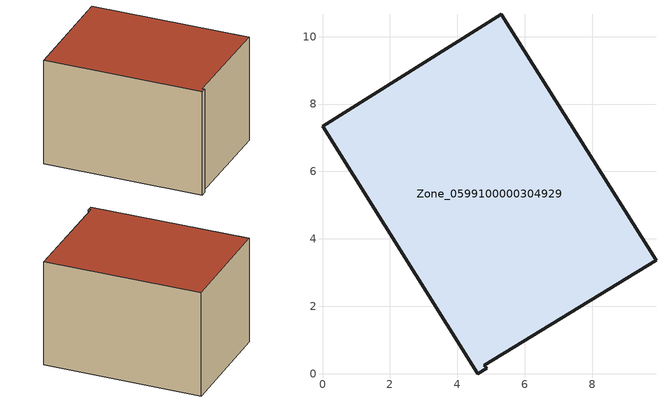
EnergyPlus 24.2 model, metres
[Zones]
Zone_0599100000304929
 floor ground (C_G): 0,7.34 5.31,10.66 9.9,3.36 4.8,0.25 4.87,0.16 4.61,0 z0
 wall outside (C_F): 5.31,10.66 0,7.34 4.61,0 4.87,0.16 4.8,0.25 9.9,3.36 5.31,10.66 z0:5.91
 roof outside (C_R): 4.61,0 4.87,0.16 4.8,0.25 9.9,3.36 5.31,10.66 0,7.34 z5.91
[BUILDING]
Pand.0599100000304929: North Axis=0; Terrain=City; Loads Convergence Tolerance Value=0.04; Temperature Convergence Tolerance Value=0.4; Solar Distribution=FullExterior; Maximum Number of Warmup Days=25; Minimum Number of Warmup Days=1
[Site:Location]
Rotterdam.The.Hague.AP_ZH_NLD Design_Conditions: Latitude=51.96; Longitude=4.45; Time Zone=1; Elevation=-4.5
[SITE:GROUNDTEMPERATURE:BUILDINGSURFACE]
18, 18, 18, 18, 18, 18, 18, 18, 18, 18, 18, 18
[MATERIAL] Thermal Absorptance=0.9; Solar Absorptance=0.7; Visible Absorptance=0.7
Name | Roughness | Thickness | Conductivity | Density | Specific Heat
G.TI.1965-1974 | MediumSmooth | 0.15 | 0.882353 | 540 | 1210
F.TI.1965-1974 | Rough | 0.3 | 0.697674 | 1920 | 840
R.TI.1965-1974 | MediumRough | 0.2 | 0.232558 | 1500 | 1000
[CONSTRUCTION]
C_G: G.TI.1965-1974
C_F: F.TI.1965-1974
C_R: R.TI.1965-1974
[ZONE]
Zone_0599100000304929: Type=1; Multiplier=1; Ceiling Height=Autocalculate; Volume=Autocalculate; Floor Area=autocalculate; Part of Total Floor Area=Yes
[ZONEINFILTRATION:DESIGNFLOWRATE]
Infil_Zone_0599100000304929: Zone or ZoneList or Space or SpaceList=Zone_0599100000304929; Schedule=AlwaysOn; Design Flow Rate Calculation Method=Flow/Area; Flow Rate per Floor Area=0.003; Constant Term Coefficient=1; Temperature Term Coefficient=0; Velocity Term Coefficient=0; Velocity Squared Term Coefficient=0
[HVACTEMPLATE:ZONE:IDEALLOADSAIRSYSTEM]
Zone_0599100000304929: Maximum Heating Supply Air Temperature=50; Minimum Cooling Supply Air Temperature=13; Maximum Heating Supply Air Humidity Ratio=0.0156; Minimum Cooling Supply Air Humidity Ratio=0.0077; Heating Limit=NoLimit; Cooling Limit=NoLimit; Dehumidification Control Type=ConstantSensibleHeatRatio; Cooling Sensible Heat Ratio=0.7; Dehumidification Setpoint=60; Humidification Control Type=None; Humidification Setpoint=30; Outdoor Air Method=None; Outdoor Air Flow Rate per Person=0.00944; Outdoor Air Flow Rate per Zone Floor Area=0; Outdoor Air Flow Rate per Zone=0; Demand Controlled Ventilation Type=None; Outdoor Air Economizer Type=NoEconomizer; Heat Recovery Type=None; Sensible Heat Recovery Effectiveness=0.7; Latent Heat Recovery Effectiveness=0.65
[ZONECONTROL:THERMOSTAT]
ThermostatControl_Zone_0599100000304929: Zone or ZoneList=Zone_0599100000304929; Control Type Schedule=DualSetpointControlType; Control 1=Thermostat_Zone_0599100000304929; Temperature Difference Between Cutout And Setpoint=0
[THERMOSTATSETPOINT:DUALSETPOINT]
Thermostat_Zone_0599100000304929: Heating Setpoint Temperature Schedule=HeatingSetpoint_Zone_0599100000304929; Cooling Setpoint Temperature Schedule=CoolingSetpoint_Zone_0599100000304929
[SCHEDULE:COMPACT]
HeatingSetpoint_Zone_0599100000304929: Through: 12/31, For: AllDays, Until: 24:00, 21
CoolingSetpoint_Zone_0599100000304929: Through: 12/31, For: AllDays, Until: 24:00, 24
DualSetpointControlType: Through: 12/31, For: AllDays, Until: 24:00, 4
AlwaysOn: Through: 12/31, For: AllDays, Until: 24:00, 1
